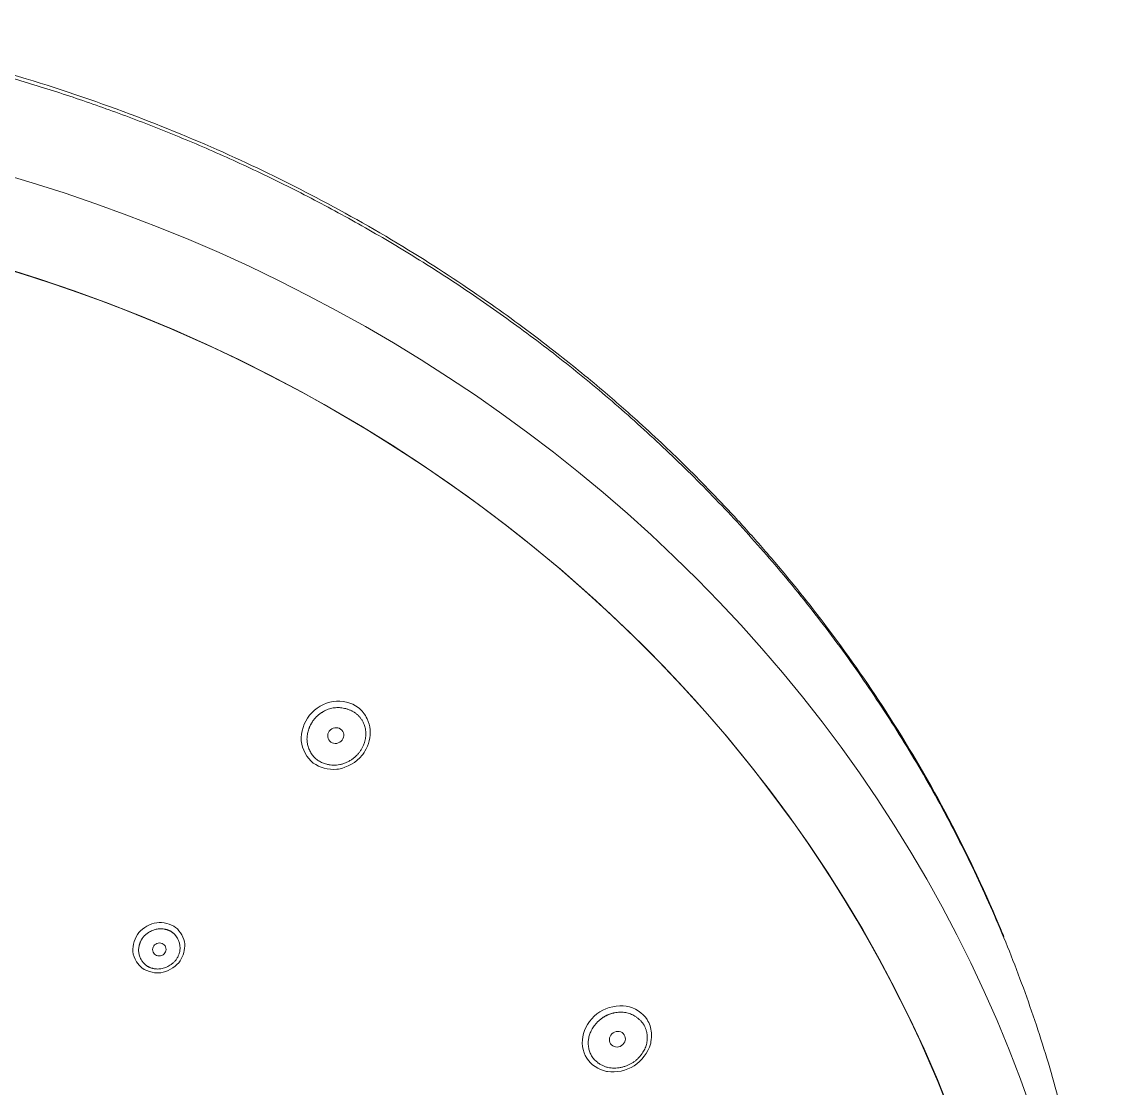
# Model space of a CAD drawing. Header units: millimetres. Extents: x 17284 to 19660, y -6011 to -2651.
# Drawn here: x 18069.17 to 18108.45, y -3846.84 to -3808.1 of the extents above; entities that cross this region are included whole.
import ezdxf

# ---------------------------------------------------------------- set-up
doc = ezdxf.new("R2010")
doc.units = ezdxf.units.MM

msp = doc.modelspace()

# ---------------------------------------------------------------- linework, layer by layer
at = {"linetype": 'Continuous', "lineweight": 13}
for centre, major_axis, start_param, end_param in [((18051.187, -3863.115, 0), (-57.26, 0), 3.334115, 6.094547), ((18051.187, -3864.158, 0), (54.792, 0), 0, 3.141593)]:
    msp.add_ellipse(centre, major_axis=major_axis, ratio=0.906308, start_param=start_param, end_param=end_param, dxfattribs=at)
at = {"linetype": 'Continuous', "lineweight": 18}
msp.add_ellipse((18051.187, -3864.158, 0), major_axis=(54.792, 0), ratio=0.906308, start_param=4.743974, end_param=10.963989, dxfattribs=at)
for centre, major_axis, ratio in [((18080.577, -3834.026, 0), (-0.253, -0.153), 0.956911), ((18074.174, -3841.794, 0), (-0.228, -0.093), 0.950279), ((18090.804, -3845.054, 0), (-0.247, -0.164), 0.930591)]:
    msp.add_ellipse(centre, major_axis=major_axis, ratio=ratio, dxfattribs=at)
for points, knots in [([(18104.837, -3841.333, 0), (18104.781, -3841.197, 0), (18104.141, -3839.656, 0), (18102.816, -3836.874, 0), (18100.667, -3833.232, 0), (18098.776, -3830.537, 0), (18097.278, -3828.63, 0), (18096.219, -3827.368, 0), (18095.204, -3826.23, 0), (18094.248, -3825.215, 0), (18093.36, -3824.318, 0), (18092.488, -3823.476, 0), (18091.477, -3822.54, 0), (18090.149, -3821.376, 0), (18088.369, -3819.929, 0), (18086.101, -3818.249, 0), (18083.305, -3816.403, 0), (18080.202, -3814.623, 0), (18076.838, -3812.963, 0), (18073.263, -3811.468, 0), (18069.244, -3810.094, 0), (18064.779, -3808.914, 0), (18061.633, -3808.337, 0), (18059.987, -3808.101, 0)], [0, 0, 0, 0, 0.007886, 0.089676, 0.164901, 0.232668, 0.263557, 0.292455, 0.31905, 0.343285, 0.365173, 0.384723, 0.406204, 0.436574, 0.475979, 0.52431, 0.581258, 0.64681, 0.705642, 0.770431, 0.841211, 0.917825, 1, 1, 1, 1]), ([(18108.447, -3859.491, 0), (18108.447, -3859.011, 0), (18108.428, -3857.807, 0), (18108.324, -3855.868, 0), (18108.102, -3853.666, 0), (18107.809, -3851.704, 0), (18107.486, -3849.997, 0), (18107.166, -3848.559, 0), (18106.806, -3847.142, 0), (18106.405, -3845.747, 0), (18105.965, -3844.374, 0), (18105.488, -3843.024, 0), (18104.975, -3841.698, 0), (18104.428, -3840.396, 0), (18103.848, -3839.12, 0), (18103.236, -3837.869, 0), (18102.594, -3836.645, 0), (18101.923, -3835.447, 0), (18101.225, -3834.276, 0), (18100.5, -3833.132, 0), (18099.752, -3832.016, 0), (18098.979, -3830.927, 0), (18098.185, -3829.867, 0), (18097.37, -3828.834, 0), (18096.536, -3827.83, 0), (18095.684, -3826.853, 0), (18094.815, -3825.905, 0), (18093.931, -3824.985, 0), (18093.032, -3824.093, 0), (18092.12, -3823.23, 0), (18091.196, -3822.394, 0), (18090.262, -3821.585, 0), (18089.317, -3820.805, 0), (18088.364, -3820.051, 0), (18087.404, -3819.325, 0), (18086.437, -3818.625, 0), (18085.464, -3817.952, 0), (18084.487, -3817.305, 0), (18083.506, -3816.684, 0), (18082.522, -3816.088, 0), (18081.537, -3815.517, 0), (18080.551, -3814.971, 0), (18079.565, -3814.449, 0), (18078.579, -3813.951, 0), (18077.595, -3813.476, 0), (18076.613, -3813.025, 0), (18075.634, -3812.595, 0), (18074.658, -3812.188, 0), (18073.687, -3811.802, 0), (18072.721, -3811.437, 0), (18071.761, -3811.093, 0), (18070.806, -3810.768, 0), (18069.858, -3810.463, 0), (18068.918, -3810.177, 0), (18067.985, -3809.909, 0), (18067.06, -3809.659, 0), (18066.144, -3809.426, 0), (18065.238, -3809.211, 0), (18064.34, -3809.011, 0), (18063.453, -3808.827, 0), (18062.576, -3808.659, 0), (18061.709, -3808.505, 0), (18060.854, -3808.365, 0), (18060.286, -3808.282, 0), (18060.005, -3808.241, 0)], [0, 0, 0, 0, 0.019619, 0.049202, 0.079313, 0.109952, 0.130093, 0.150065, 0.16987, 0.189506, 0.208974, 0.228274, 0.247405, 0.266368, 0.285163, 0.30379, 0.322248, 0.340539, 0.358661, 0.376614, 0.3944, 0.412017, 0.429466, 0.446746, 0.463859, 0.480803, 0.497579, 0.514186, 0.530626, 0.546897, 0.563, 0.578934, 0.5947, 0.610299, 0.625728, 0.64099, 0.656083, 0.671008, 0.685765, 0.700353, 0.714774, 0.729026, 0.743109, 0.757025, 0.770772, 0.784351, 0.797762, 0.811004, 0.824078, 0.836984, 0.849722, 0.862291, 0.874693, 0.886925, 0.89899, 0.910886, 0.922615, 0.934174, 0.945566, 0.956789, 0.967844, 0.978731, 0.98945, 1, 1, 1, 1]), ([(18081.568, -3833.536, 0), (18081.56, -3833.522, 0), (18081.545, -3833.493, 0), (18081.521, -3833.452, 0), (18081.495, -3833.413, 0), (18081.467, -3833.375, 0), (18081.437, -3833.34, 0), (18081.405, -3833.306, 0), (18081.372, -3833.274, 0), (18081.337, -3833.243, 0), (18081.301, -3833.214, 0), (18081.262, -3833.188, 0), (18081.222, -3833.162, 0), (18081.18, -3833.139, 0), (18081.137, -3833.118, 0), (18081.091, -3833.098, 0), (18081.044, -3833.08, 0), (18080.996, -3833.063, 0), (18080.931, -3833.045, 0), (18080.851, -3833.027, 0), (18080.757, -3833.014, 0), (18080.663, -3833.009, 0), (18080.571, -3833.012, 0), (18080.481, -3833.023, 0), (18080.391, -3833.043, 0), (18080.303, -3833.071, 0), (18080.216, -3833.108, 0), (18080.148, -3833.143, 0), (18080.098, -3833.173, 0), (18080.064, -3833.194, 0), (18080.032, -3833.216, 0), (18080, -3833.239, 0), (18079.97, -3833.263, 0), (18079.94, -3833.287, 0), (18079.912, -3833.312, 0), (18079.884, -3833.338, 0), (18079.858, -3833.365, 0), (18079.832, -3833.392, 0), (18079.807, -3833.421, 0), (18079.784, -3833.45, 0), (18079.761, -3833.48, 0), (18079.739, -3833.511, 0), (18079.719, -3833.542, 0), (18079.699, -3833.575, 0), (18079.68, -3833.608, 0), (18079.662, -3833.642, 0), (18079.645, -3833.676, 0), (18079.63, -3833.712, 0), (18079.615, -3833.748, 0), (18079.595, -3833.8, 0), (18079.574, -3833.867, 0), (18079.554, -3833.95, 0), (18079.54, -3834.032, 0), (18079.534, -3834.113, 0), (18079.534, -3834.194, 0), (18079.542, -3834.273, 0), (18079.556, -3834.352, 0), (18079.577, -3834.43, 0), (18079.604, -3834.507, 0), (18079.638, -3834.582, 0), (18079.678, -3834.655, 0), (18079.723, -3834.723, 0), (18079.773, -3834.785, 0), (18079.827, -3834.843, 0), (18079.887, -3834.894, 0), (18079.951, -3834.941, 0), (18080.019, -3834.981, 0), (18080.093, -3835.017, 0), (18080.171, -3835.046, 0), (18080.264, -3835.074, 0), (18080.371, -3835.095, 0), (18080.491, -3835.106, 0), (18080.609, -3835.102, 0), (18080.726, -3835.085, 0), (18080.842, -3835.055, 0), (18080.957, -3835.01, 0), (18081.049, -3834.963, 0), (18081.12, -3834.921, 0), (18081.169, -3834.888, 0), (18081.216, -3834.854, 0), (18081.26, -3834.818, 0), (18081.303, -3834.781, 0), (18081.343, -3834.742, 0), (18081.382, -3834.701, 0), (18081.418, -3834.659, 0), (18081.451, -3834.615, 0), (18081.483, -3834.57, 0), (18081.512, -3834.523, 0), (18081.539, -3834.474, 0), (18081.564, -3834.423, 0), (18081.587, -3834.371, 0), (18081.612, -3834.306, 0), (18081.637, -3834.228, 0), (18081.657, -3834.138, 0), (18081.67, -3834.049, 0), (18081.674, -3833.961, 0), (18081.669, -3833.874, 0), (18081.656, -3833.787, 0), (18081.635, -3833.702, 0), (18081.606, -3833.618, 0), (18081.581, -3833.563, 0), (18081.568, -3833.536, 0)], [0, 0, 0, 0, 0.007473, 0.014841, 0.022121, 0.029329, 0.036484, 0.043605, 0.050709, 0.057816, 0.064945, 0.072113, 0.079341, 0.086644, 0.094041, 0.101549, 0.109182, 0.116957, 0.124887, 0.139651, 0.153951, 0.16789, 0.181578, 0.19513, 0.208667, 0.222307, 0.236169, 0.250364, 0.25626, 0.262094, 0.267874, 0.273604, 0.279291, 0.284942, 0.290561, 0.296157, 0.301736, 0.307304, 0.312868, 0.318434, 0.32401, 0.329602, 0.335216, 0.340859, 0.346538, 0.352259, 0.358027, 0.36385, 0.369732, 0.37568, 0.388844, 0.401658, 0.414193, 0.426527, 0.438741, 0.450918, 0.463142, 0.475497, 0.488063, 0.500917, 0.513786, 0.526316, 0.538592, 0.550702, 0.562737, 0.574794, 0.586964, 0.599339, 0.612006, 0.625046, 0.643419, 0.66126, 0.678802, 0.696291, 0.713974, 0.73209, 0.750863, 0.759685, 0.768364, 0.776916, 0.785361, 0.793719, 0.80201, 0.810255, 0.818474, 0.82669, 0.834922, 0.843194, 0.851525, 0.859935, 0.868446, 0.877076, 0.891387, 0.905285, 0.918871, 0.93225, 0.945536, 0.958842, 0.972282, 0.985967, 1, 1, 1, 1]), ([(18081.632, -3834.599, 0), (18081.602, -3834.649, 0), (18081.568, -3834.698, 0), (18081.327, -3834.996, 0), (18080.989, -3835.193, 0), (18080.654, -3835.245, 0), (18080.633, -3835.248, 0), (18080.612, -3835.25, 0)], [0, 0, 0, 0, 0.142296, 0.142296, 0.947778, 0.947778, 1, 1, 1, 1]), ([(18073.528, -3842.187, 0), (18073.535, -3842.198, 0), (18073.549, -3842.22, 0), (18073.571, -3842.251, 0), (18073.595, -3842.28, 0), (18073.62, -3842.307, 0), (18073.646, -3842.332, 0), (18073.674, -3842.356, 0), (18073.703, -3842.378, 0), (18073.733, -3842.399, 0), (18073.764, -3842.417, 0), (18073.797, -3842.434, 0), (18073.831, -3842.449, 0), (18073.866, -3842.462, 0), (18073.903, -3842.474, 0), (18073.941, -3842.484, 0), (18073.995, -3842.495, 0), (18074.064, -3842.503, 0), (18074.149, -3842.505, 0), (18074.233, -3842.496, 0), (18074.316, -3842.479, 0), (18074.399, -3842.452, 0), (18074.48, -3842.415, 0), (18074.549, -3842.375, 0), (18074.607, -3842.337, 0), (18074.652, -3842.302, 0), (18074.694, -3842.265, 0), (18074.732, -3842.226, 0), (18074.767, -3842.186, 0), (18074.799, -3842.143, 0), (18074.827, -3842.098, 0), (18074.852, -3842.051, 0), (18074.873, -3842.003, 0), (18074.891, -3841.952, 0), (18074.906, -3841.897, 0), (18074.918, -3841.837, 0), (18074.925, -3841.774, 0), (18074.926, -3841.712, 0), (18074.921, -3841.651, 0), (18074.911, -3841.59, 0), (18074.895, -3841.53, 0), (18074.874, -3841.471, 0), (18074.846, -3841.413, 0), (18074.82, -3841.367, 0), (18074.798, -3841.332, 0), (18074.781, -3841.308, 0), (18074.763, -3841.286, 0), (18074.745, -3841.264, 0), (18074.726, -3841.243, 0), (18074.707, -3841.224, 0), (18074.686, -3841.205, 0), (18074.665, -3841.187, 0), (18074.643, -3841.171, 0), (18074.621, -3841.155, 0), (18074.597, -3841.141, 0), (18074.573, -3841.127, 0), (18074.548, -3841.114, 0), (18074.523, -3841.103, 0), (18074.497, -3841.092, 0), (18074.47, -3841.083, 0), (18074.442, -3841.074, 0), (18074.413, -3841.066, 0), (18074.384, -3841.06, 0), (18074.34, -3841.051, 0), (18074.281, -3841.044, 0), (18074.207, -3841.042, 0), (18074.134, -3841.047, 0), (18074.062, -3841.059, 0), (18073.99, -3841.078, 0), (18073.92, -3841.104, 0), (18073.85, -3841.137, 0), (18073.793, -3841.17, 0), (18073.748, -3841.2, 0), (18073.715, -3841.224, 0), (18073.683, -3841.25, 0), (18073.654, -3841.276, 0), (18073.626, -3841.304, 0), (18073.6, -3841.333, 0), (18073.575, -3841.363, 0), (18073.553, -3841.394, 0), (18073.532, -3841.426, 0), (18073.513, -3841.46, 0), (18073.495, -3841.494, 0), (18073.48, -3841.53, 0), (18073.466, -3841.567, 0), (18073.454, -3841.605, 0), (18073.44, -3841.654, 0), (18073.428, -3841.715, 0), (18073.421, -3841.786, 0), (18073.421, -3841.856, 0), (18073.428, -3841.925, 0), (18073.443, -3841.993, 0), (18073.464, -3842.059, 0), (18073.492, -3842.125, 0), (18073.515, -3842.166, 0), (18073.528, -3842.187, 0)], [0, 0, 0, 0, 0.008532, 0.016899, 0.025123, 0.033227, 0.041238, 0.04918, 0.057081, 0.064966, 0.072865, 0.080802, 0.088806, 0.096901, 0.105114, 0.113468, 0.121985, 0.140187, 0.157993, 0.17564, 0.193369, 0.211417, 0.230011, 0.249358, 0.261642, 0.273608, 0.285309, 0.296803, 0.308149, 0.319412, 0.330654, 0.341941, 0.353336, 0.364901, 0.376697, 0.390707, 0.404428, 0.417959, 0.431405, 0.444869, 0.458458, 0.472274, 0.486415, 0.500971, 0.50743, 0.513792, 0.520068, 0.526266, 0.532398, 0.538473, 0.544504, 0.550501, 0.556475, 0.562439, 0.568404, 0.574382, 0.580384, 0.586421, 0.592505, 0.598647, 0.604858, 0.611148, 0.617526, 0.624002, 0.63989, 0.655432, 0.670778, 0.686082, 0.701498, 0.717179, 0.733268, 0.749901, 0.758682, 0.767309, 0.775804, 0.784188, 0.792484, 0.800716, 0.808909, 0.817087, 0.825275, 0.833498, 0.841781, 0.850147, 0.858619, 0.867219, 0.87597, 0.89193, 0.907476, 0.922744, 0.937879, 0.953028, 0.968337, 0.98395, 1, 1, 1, 1]), ([(18074.925, -3842.21, 0), (18074.91, -3842.233, 0), (18074.893, -3842.256, 0), (18074.727, -3842.457, 0), (18074.459, -3842.605, 0), (18074.132, -3842.651, 0), (18074.024, -3842.645, 0), (18073.919, -3842.624, 0)], [0, 0, 0, 0, 0.076057, 0.076057, 0.723567, 0.723567, 1, 1, 1, 1]), ([(18091.882, -3844.895, 0), (18091.88, -3844.879, 0), (18091.876, -3844.847, 0), (18091.868, -3844.801, 0), (18091.858, -3844.756, 0), (18091.845, -3844.712, 0), (18091.83, -3844.669, 0), (18091.813, -3844.627, 0), (18091.794, -3844.587, 0), (18091.772, -3844.547, 0), (18091.749, -3844.509, 0), (18091.723, -3844.472, 0), (18091.695, -3844.436, 0), (18091.665, -3844.401, 0), (18091.632, -3844.367, 0), (18091.598, -3844.335, 0), (18091.561, -3844.303, 0), (18091.522, -3844.273, 0), (18091.469, -3844.236, 0), (18091.402, -3844.194, 0), (18091.32, -3844.153, 0), (18091.236, -3844.119, 0), (18091.151, -3844.094, 0), (18091.063, -3844.077, 0), (18090.974, -3844.069, 0), (18090.884, -3844.068, 0), (18090.791, -3844.076, 0), (18090.717, -3844.089, 0), (18090.66, -3844.102, 0), (18090.622, -3844.111, 0), (18090.585, -3844.122, 0), (18090.548, -3844.134, 0), (18090.512, -3844.147, 0), (18090.476, -3844.161, 0), (18090.441, -3844.176, 0), (18090.407, -3844.192, 0), (18090.373, -3844.209, 0), (18090.34, -3844.227, 0), (18090.308, -3844.246, 0), (18090.276, -3844.267, 0), (18090.245, -3844.288, 0), (18090.214, -3844.31, 0), (18090.184, -3844.334, 0), (18090.155, -3844.358, 0), (18090.126, -3844.384, 0), (18090.098, -3844.41, 0), (18090.071, -3844.438, 0), (18090.044, -3844.467, 0), (18090.017, -3844.497, 0), (18089.982, -3844.54, 0), (18089.938, -3844.597, 0), (18089.891, -3844.669, 0), (18089.851, -3844.742, 0), (18089.817, -3844.817, 0), (18089.789, -3844.893, 0), (18089.768, -3844.97, 0), (18089.754, -3845.049, 0), (18089.746, -3845.129, 0), (18089.744, -3845.21, 0), (18089.749, -3845.292, 0), (18089.76, -3845.372, 0), (18089.778, -3845.45, 0), (18089.802, -3845.525, 0), (18089.832, -3845.595, 0), (18089.868, -3845.662, 0), (18089.911, -3845.726, 0), (18089.96, -3845.785, 0), (18090.015, -3845.841, 0), (18090.077, -3845.893, 0), (18090.153, -3845.948, 0), (18090.243, -3846.001, 0), (18090.349, -3846.047, 0), (18090.459, -3846.08, 0), (18090.572, -3846.1, 0), (18090.689, -3846.107, 0), (18090.81, -3846.1, 0), (18090.911, -3846.083, 0), (18090.99, -3846.065, 0), (18091.046, -3846.049, 0), (18091.101, -3846.032, 0), (18091.155, -3846.012, 0), (18091.207, -3845.989, 0), (18091.257, -3845.965, 0), (18091.306, -3845.938, 0), (18091.354, -3845.909, 0), (18091.4, -3845.878, 0), (18091.445, -3845.845, 0), (18091.488, -3845.809, 0), (18091.53, -3845.772, 0), (18091.571, -3845.732, 0), (18091.61, -3845.689, 0), (18091.655, -3845.635, 0), (18091.705, -3845.569, 0), (18091.755, -3845.491, 0), (18091.797, -3845.41, 0), (18091.831, -3845.328, 0), (18091.858, -3845.244, 0), (18091.876, -3845.159, 0), (18091.886, -3845.072, 0), (18091.889, -3844.984, 0), (18091.885, -3844.924, 0), (18091.882, -3844.895, 0)], [0, 0, 0, 0, 0.007473, 0.014841, 0.022121, 0.029329, 0.036484, 0.043605, 0.050709, 0.057816, 0.064945, 0.072113, 0.079341, 0.086644, 0.094041, 0.101549, 0.109182, 0.116957, 0.124887, 0.139651, 0.153951, 0.16789, 0.181578, 0.19513, 0.208667, 0.222307, 0.236169, 0.250364, 0.25626, 0.262094, 0.267874, 0.273604, 0.279291, 0.284942, 0.290561, 0.296157, 0.301736, 0.307304, 0.312868, 0.318434, 0.32401, 0.329602, 0.335216, 0.340859, 0.346538, 0.352259, 0.358027, 0.36385, 0.369732, 0.37568, 0.388844, 0.401658, 0.414193, 0.426527, 0.438741, 0.450918, 0.463142, 0.475497, 0.488063, 0.500917, 0.513786, 0.526316, 0.538592, 0.550702, 0.562737, 0.574794, 0.586964, 0.599339, 0.612006, 0.625046, 0.643419, 0.66126, 0.678802, 0.696291, 0.713974, 0.73209, 0.750863, 0.759685, 0.768364, 0.776916, 0.785361, 0.793719, 0.80201, 0.810255, 0.818474, 0.82669, 0.834922, 0.843194, 0.851525, 0.859935, 0.868446, 0.877076, 0.891387, 0.905285, 0.918871, 0.93225, 0.945536, 0.958842, 0.972282, 0.985967, 1, 1, 1, 1]), ([(18092.022, -3845.149, 0), (18092.017, -3845.178, 0), (18092.01, -3845.206, 0), (18091.918, -3845.534, 0), (18091.684, -3845.843, 0), (18091.132, -3846.196, 0), (18090.753, -3846.278, 0), (18090.432, -3846.226, 0), (18090.417, -3846.223, 0), (18090.402, -3846.22, 0)], [0, 0, 0, 0, 0.043475, 0.043475, 0.510086, 0.510086, 0.976696, 0.976696, 1, 1, 1, 1])]:
    msp.add_open_spline(points, degree=3, knots=knots, dxfattribs=at)
at = {"linetype": 'Continuous', "lineweight": 13}
for points, knots in [([(18080.612, -3835.25, 0), (18080.314, -3835.28, 0), (18079.987, -3835.193, 0), (18079.526, -3834.842, 0), (18079.354, -3834.527, 0), (18079.303, -3833.908, 0), (18079.418, -3833.544, 0), (18079.832, -3833.033, 0), (18080.17, -3832.838, 0), (18080.797, -3832.74, 0), (18081.157, -3832.828, 0), (18081.526, -3833.109, 0), (18081.639, -3833.254, 0), (18081.717, -3833.415, 0)], [0, 0, 0, 0, 0.170139, 0.170139, 0.352073, 0.352073, 0.534007, 0.534007, 0.715941, 0.715941, 0.897875, 0.897875, 1, 1, 1, 1]), ([(18081.717, -3833.415, 0), (18081.778, -3833.542, 0), (18081.818, -3833.679, 0), (18081.849, -3834.069, 0), (18081.774, -3834.362, 0), (18081.632, -3834.599, 0)], [0, 0, 0, 0, 0.347598, 0.347598, 1, 1, 1, 1]), ([(18073.348, -3842.243, 0), (18073.274, -3842.126, 0), (18073.224, -3841.99, 0), (18073.194, -3841.646, 0), (18073.285, -3841.361, 0), (18073.58, -3841.005, 0), (18073.848, -3840.855, 0), (18074.306, -3840.791, 0), (18074.592, -3840.865, 0), (18074.936, -3841.126, 0), (18075.075, -3841.377, 0), (18075.112, -3841.787, 0), (18075.044, -3842.031, 0), (18074.925, -3842.21, 0)], [0, 0, 0, 0, 0.105145, 0.105145, 0.288421, 0.288421, 0.471698, 0.471698, 0.654974, 0.654974, 0.83825, 0.83825, 1, 1, 1, 1]), ([(18073.919, -3842.624, 0), (18073.778, -3842.596, 0), (18073.643, -3842.54, 0), (18073.47, -3842.408, 0), (18073.402, -3842.331, 0), (18073.348, -3842.243, 0)], [0, 0, 0, 0, 0.573435, 0.573435, 1, 1, 1, 1]), ([(18090.402, -3846.22, 0), (18090.113, -3846.16, 0), (18089.837, -3845.975, 0), (18089.534, -3845.499, 0), (18089.485, -3845.149, 0), (18089.654, -3844.548, 0), (18089.886, -3844.24, 0), (18090.443, -3843.884, 0), (18090.821, -3843.804, 0), (18091.43, -3843.903, 0), (18091.729, -3844.097, 0), (18091.97, -3844.475, 0), (18092.023, -3844.646, 0), (18092.039, -3844.823, 0)], [0, 0, 0, 0, 0.172377, 0.172377, 0.35382, 0.35382, 0.535263, 0.535263, 0.716707, 0.716707, 0.89815, 0.89815, 1, 1, 1, 1])]:
    msp.add_open_spline(points, degree=3, knots=knots, dxfattribs=at)
msp.add_open_spline([(18092.039, -3844.823, 0), (18092.048, -3844.932, 0), (18092.043, -3845.043, 0), (18092.022, -3845.149, 0)], degree=3, dxfattribs=at)

doc.saveas('drawing.dxf')
